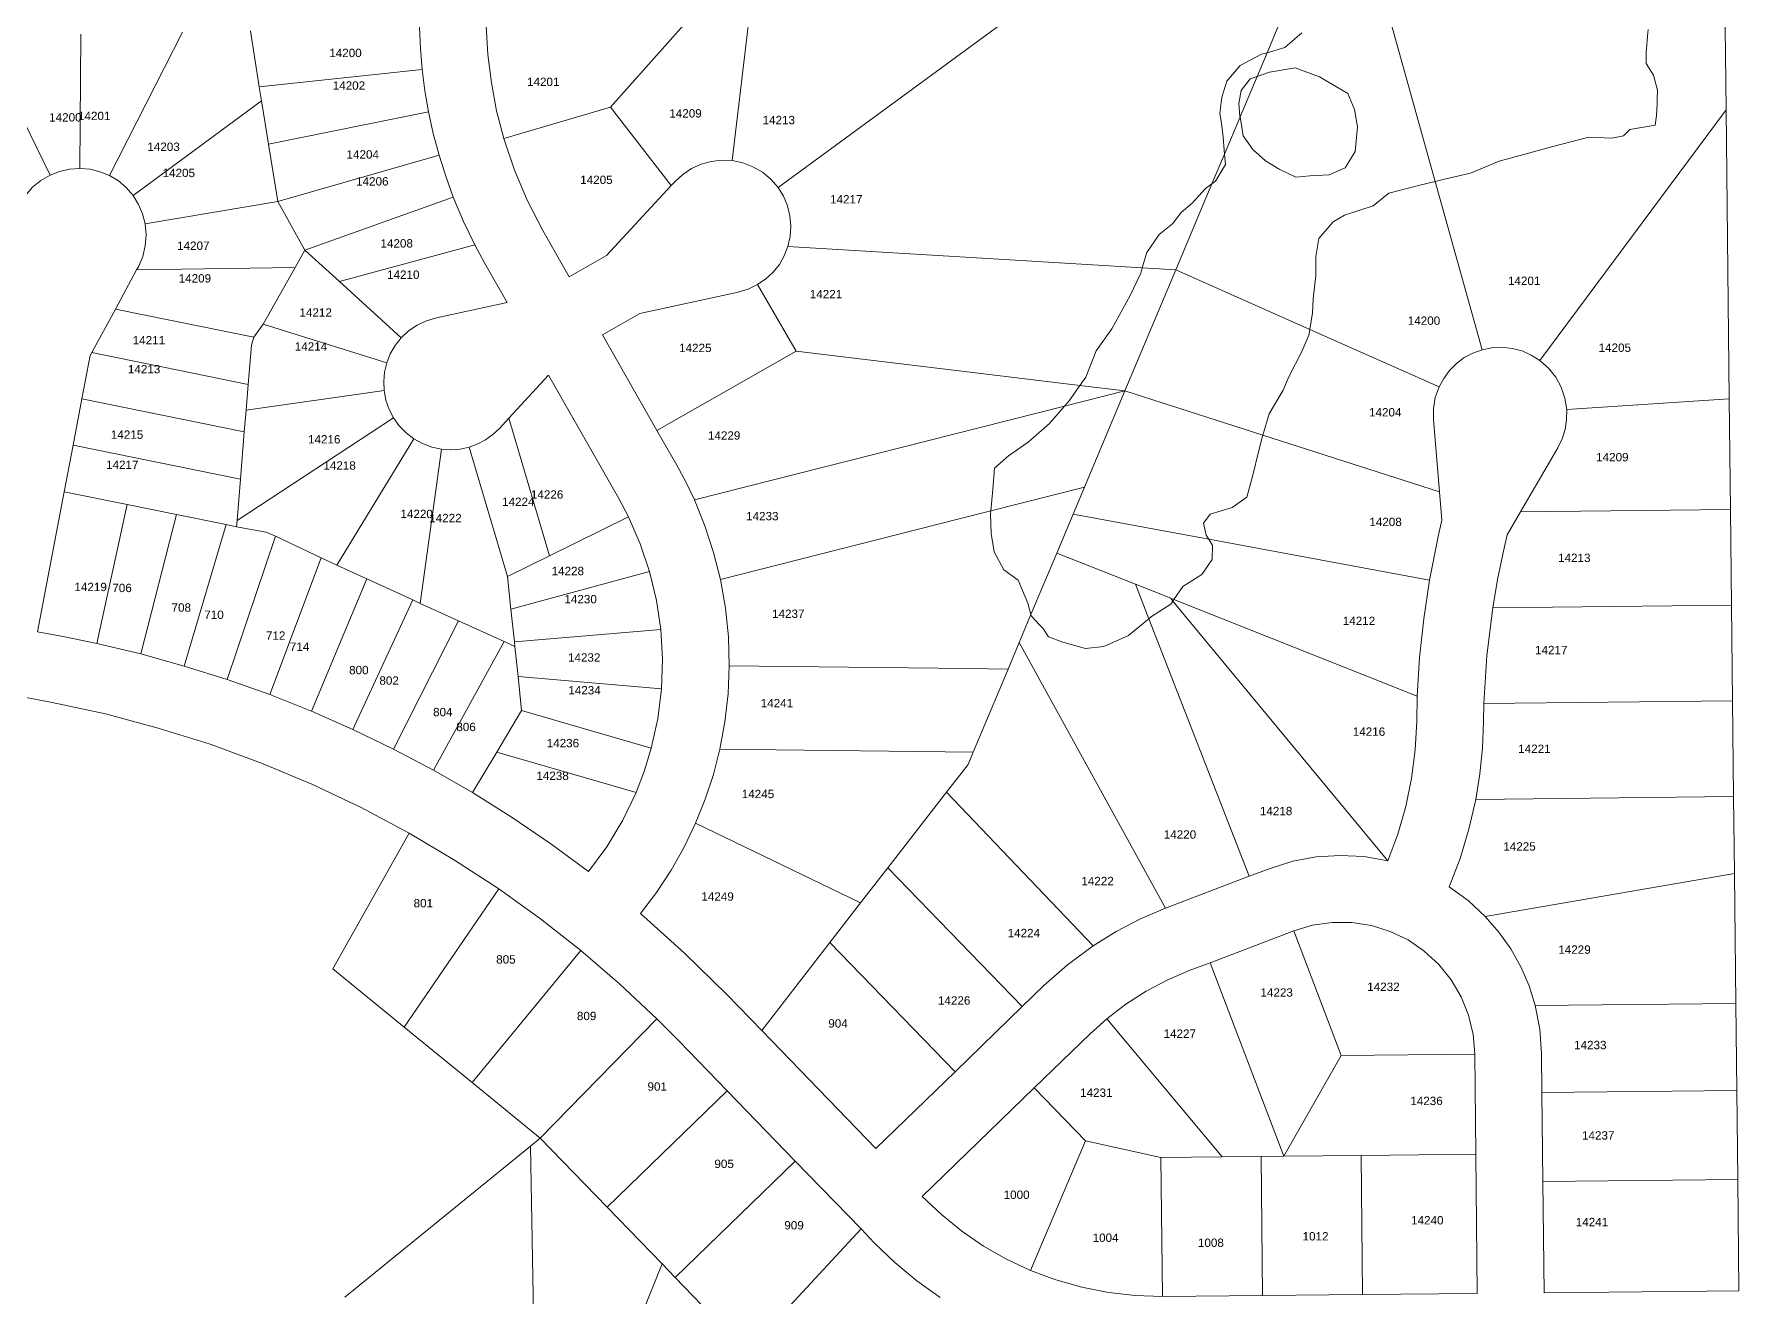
# Model space of a CAD drawing. Header units: feet. Extents: x 865220 to 2822444, y -2240498 to 975731.
# Drawn here: x 2815803 to 2817334, y 964468 to 965603 of the extents above; entities that cross this region are included whole.
import ezdxf
from ezdxf.enums import TextEntityAlignment as Align

# ---------------------------------------------------------------- set-up
doc = ezdxf.new("R2010")
doc.units = ezdxf.units.FT
doc.header["$LTSCALE"] = 0.015
doc.header["$MEASUREMENT"] = 0
doc.layers.add('Dakota County Addresses', color=7, linetype='Continuous')
doc.layers.add('Dakota County Parcels', color=7, linetype='Continuous')
doc.styles.add('Dimensions 100', font='arial.ttf')

# ---------------------------------------------------------------- blocks, each defined once
blk = doc.blocks.new('ACMAP_ANN_TEMPLATE_Dakota County Addresses')
at = {"layer": 'Dakota County Addresses', "style": 'Dimensions 100'}
blk.add_attdef('DakotaCountyAddress', text='', height=50, dxfattribs=at).set_placement((0, 0), align=Align.CENTER)

msp = doc.modelspace()

# ---------------------------------------------------------------- linework, layer by layer
at = {"layer": 'Dakota County Parcels', "lineweight": 5}
for p, q in [((2817323, 965534.7), (2817321.9, 965633.2)), ((2816430.1, 965489.2), (2816445.3, 965615.1)), ((2816471.4, 965465.1), (2816683.1, 965620)), ((2815756.6, 965600.9), (2815817.5, 965476.1)), ((2815844.3, 965482.2), (2815845.2, 965602.7)), ((2815871, 965475.7), (2815936.4, 965604.6)), ((2815997.5, 965605.8), (2816005.5, 965555.6)), ((2816321, 965537.2), (2816389.2, 965613.9)), ((2816926.5, 965590.8), (2816942, 965603.9)), ((2817252.5, 965601.1), (2817251.5, 965589.6)), ((2817253, 965607), (2817252.5, 965601.1)), ((2816886.6, 965574.6), (2816905.8, 965584.7)), ((2817251.3, 965586), (2817251.2, 965576.4)), ((2817251.5, 965589.6), (2817251.3, 965586)), ((2816005.5, 965555.6), (2816151.8, 965570.9)), ((2816874.5, 965560.6), (2816886.6, 965574.6)), ((2816912.8, 965568.5), (2816936, 965572.5)), ((2816936, 965572.5), (2816957.9, 965564.4)), ((2817251.2, 965576.4), (2817257.8, 965566)), ((2816005.5, 965555.6), (2816007.6, 965542.9)), ((2816869.9, 965546.1), (2816874.5, 965560.6)), ((2816887.3, 965552.2), (2816895.6, 965562.8)), ((2816957.9, 965564.4), (2816983.2, 965549.5)), ((2817257.8, 965566), (2817261.5, 965552.4)), ((2815892.1, 965457.8), (2816007.6, 965542.9)), ((2816007.6, 965542.9), (2816013.8, 965503.9)), ((2816868.1, 965531.8), (2816869.9, 965546.1)), ((2816885.4, 965540.4), (2816887.3, 965552.2)), ((2816886.3, 965528.9), (2816885.4, 965540.4)), ((2816983.2, 965549.5), (2816989.3, 965535.2)), ((2817261.1, 965539.9), (2817260.4, 965529.8)), ((2817261.2, 965543.8), (2817261.1, 965539.9)), ((2817261.5, 965552.4), (2817261.2, 965543.8)), ((2816013.8, 965503.9), (2816157.5, 965533.1)), ((2816225, 965509), (2816321, 965537.2)), ((2816321, 965537.2), (2816375.5, 965466.8)), ((2816869.6, 965522.4), (2816868.1, 965531.8)), ((2816989.3, 965535.2), (2816991.9, 965519.4)), ((2817155.7, 965309.7), (2817323, 965534.7)), ((2817260.4, 965529.8), (2817259.2, 965521)), ((2817325.8, 965275.3), (2817323, 965534.7)), ((2816871.2, 965510.4), (2816869.6, 965522.4)), ((2816897.8, 965499.3), (2816889.2, 965511.5)), ((2816991.9, 965519.4), (2816989.7, 965497.5)), ((2817199.7, 965510.2), (2817167.3, 965502)), ((2817220.2, 965509.4), (2817199.7, 965510.2)), ((2817230.8, 965511.5), (2817220.2, 965509.4)), ((2817236.6, 965517), (2817230.8, 965511.5)), ((2817236.6, 965517), (2817259.2, 965521)), ((2816013.8, 965503.9), (2816022.1, 965452.6)), ((2816022.1, 965452.6), (2816166.9, 965494.2)), ((2816909.3, 965489), (2816897.8, 965499.3)), ((2816989.7, 965497.5), (2816980.7, 965482.7)), ((2817144.5, 965495.6), (2817119.2, 965488.8)), ((2817167.3, 965502), (2817144.5, 965495.6)), ((2816864.3, 965470.7), (2816873.2, 965485.6)), ((2816921.6, 965481.4), (2816909.3, 965489)), ((2816936.6, 965474.4), (2816921.6, 965481.4)), ((2816980.7, 965482.7), (2816966.5, 965476.5)), ((2817093.4, 965477.9), (2817069.9, 965472.4)), ((2817119.2, 965488.8), (2817093.4, 965477.9)), ((2816317.4, 965404), (2816375.5, 965466.8)), ((2816375.5, 965466.8), (2816377.2, 965468.5)), ((2816377.2, 965468.5), (2816378.9, 965470.4)), ((2816843.4, 965450.9), (2816855.4, 965464)), ((2816949.2, 965475.6), (2816936.6, 965474.4)), ((2816966.5, 965476.5), (2816949.2, 965475.6)), ((2817047.8, 965467.1), (2817019.9, 965460)), ((2815903, 965432.3), (2816022.1, 965452.6)), ((2816022.1, 965452.6), (2816046.5, 965408.8)), ((2816046.5, 965408.8), (2816179.7, 965456.3)), ((2816833.5, 965442.7), (2816843.4, 965450.9)), ((2817005.9, 965448.5), (2816980.3, 965440.3)), ((2817019.9, 965460), (2817005.9, 965448.5)), ((2816813.6, 965422.9), (2816825.8, 965432.5)), ((2816825.8, 965432.5), (2816833.5, 965442.7)), ((2816970.1, 965434.1), (2816957.3, 965419.3)), ((2816980.3, 965440.3), (2816970.1, 965434.1)), ((2816260.2, 965426.4), (2816283.9, 965384.9)), ((2816802.7, 965406.7), (2816813.6, 965422.9)), ((2816957.3, 965419.3), (2816954.4, 965403)), ((2816037.7, 965393.2), (2816046.5, 965408.8)), ((2816046.5, 965408.8), (2816077.5, 965380.5)), ((2816077.5, 965380.5), (2816199, 965413.4)), ((2816199, 965413.4), (2816208.1, 965396.7)), ((2816283.9, 965384.9), (2816317.4, 965404)), ((2816954.4, 965403), (2816954.5, 965386)), ((2815876.2, 965355.8), (2815895.2, 965391.1)), ((2815895.2, 965391.1), (2815897, 965393.9)), ((2815895.2, 965391.1), (2816037.7, 965393.2)), ((2816009, 965342.2), (2816037.7, 965393.2)), ((2816208.1, 965396.7), (2816228, 965361.8)), ((2816783, 965282.3), (2816828.7, 965391.1)), ((2816787.6, 965368.1), (2816797.3, 965388.2)), ((2816954.5, 965386), (2816952.2, 965364.9)), ((2816077.5, 965380.5), (2816132.9, 965329.9)), ((2816347.2, 965351.9), (2816435.6, 965371)), ((2816487.7, 965318.1), (2816453.1, 965377.8)), ((2815855.1, 965316.8), (2815876.2, 965355.8)), ((2815876.2, 965355.8), (2816000.6, 965330.5)), ((2816164.5, 965348.1), (2816228, 965361.8)), ((2816771.2, 965338.2), (2816787.6, 965368.1)), ((2816952.2, 965364.9), (2816951.5, 965352.4)), ((2816000.6, 965330.5), (2816009, 965342.2)), ((2816009, 965342.2), (2816119.9, 965307.4)), ((2816313.6, 965332.8), (2816347.2, 965351.9)), ((2815998.4, 965323.4), (2816000.6, 965330.5)), ((2816313.6, 965332.8), (2816362.7, 965246.8)), ((2816757.1, 965318.3), (2816771.2, 965338.2)), ((2816948.3, 965332.3), (2816942, 965317.6)), ((2815846.2, 965275.2), (2815853.7, 965314.1)), ((2815853.7, 965314.1), (2815855.1, 965316.8)), ((2815855.1, 965316.8), (2815995.5, 965288.2)), ((2815995.5, 965288.2), (2815998.4, 965323.4)), ((2816362.7, 965246.8), (2816487.7, 965318.1)), ((2816747.8, 965294.7), (2816757.1, 965318.3)), ((2816942, 965317.6), (2816930.2, 965294.9)), ((2816229.7, 965257.9), (2816265.3, 965296.4)), ((2816265.3, 965296.4), (2816328.4, 965185.8)), ((2816930.2, 965294.9), (2816925, 965283.1)), ((2815993.6, 965264.9), (2815995.5, 965288.2)), ((2815993.6, 965264.9), (2816117.6, 965282.6)), ((2816746.7, 965195.8), (2816783, 965282.3)), ((2816925, 965283.1), (2816912.5, 965261.6)), ((2815838.3, 965233.5), (2815846.2, 965275.2)), ((2815846.2, 965275.2), (2815992, 965245.5)), ((2815992, 965245.5), (2815993.6, 965264.9)), ((2817179.8, 965265.5), (2817325.8, 965275.3)), ((2817326.9, 965175.9), (2817325.8, 965275.3)), ((2815985.5, 965165.8), (2816126.1, 965258)), ((2816221.2, 965248.7), (2816229.7, 965257.9)), ((2816229.7, 965257.9), (2816233, 965246.8)), ((2816696.1, 965236.3), (2816715.1, 965253)), ((2817060.1, 965256.5), (2817065.6, 965191.7)), ((2815830.3, 965191.7), (2815838.3, 965233.5)), ((2815838.3, 965233.5), (2815988.5, 965202.9)), ((2815988.5, 965202.9), (2815992, 965245.5)), ((2816075, 965125.9), (2816144.3, 965239.3)), ((2816233, 965246.8), (2816266.2, 965134.2)), ((2816362.7, 965246.8), (2816380.5, 965215.5)), ((2816678.3, 965224.1), (2816696.1, 965236.3)), ((2816906.6, 965241.8), (2816903.1, 965227.5)), ((2816150.1, 965091.5), (2816169.1, 965230)), ((2816194.1, 965231.9), (2816228.4, 965115.7)), ((2816665.9, 965212.9), (2816678.3, 965224.1)), ((2816903.1, 965227.5), (2816897.8, 965206.6)), ((2817138.3, 965173.8), (2817171.8, 965231.3)), ((2815985.5, 965165.8), (2815988.5, 965202.9)), ((2816664.3, 965193.9), (2816665.9, 965212.9)), ((2816897.8, 965206.6), (2816892.4, 965187)), ((2815806.2, 965066), (2815830.3, 965191.7)), ((2815830.3, 965191.7), (2815886.9, 965180.2)), ((2816736.6, 965171.7), (2816746.7, 965195.8)), ((2816892.4, 965187), (2816879.4, 965177.7)), ((2817065.6, 965191.7), (2817067.7, 965166.3)), ((2815859.6, 965055.4), (2815886.9, 965180.2)), ((2815886.9, 965180.2), (2815931.2, 965171.2)), ((2815899, 965046), (2815931.2, 965171.2)), ((2815931.2, 965171.2), (2815975.6, 965162.2)), ((2816337.1, 965169.3), (2816328.4, 965185.8)), ((2816662.9, 965154.3), (2816662.3, 965171.6)), ((2816721.9, 965136.7), (2816736.6, 965171.7)), ((2816859.7, 965171.5), (2816853.5, 965163.5)), ((2816879.4, 965177.7), (2816859.7, 965171.5)), ((2817126.2, 965153.1), (2817138.3, 965173.8)), ((2817138.3, 965173.8), (2817326.9, 965175.9)), ((2817327.8, 965089.9), (2817326.9, 965175.9)), ((2815938.1, 965035.2), (2815975.6, 965162.2)), ((2815975.6, 965162.2), (2815985, 965160.2)), ((2815985, 965160.2), (2815985.5, 965165.8)), ((2815985, 965160.2), (2816011.7, 965155.5)), ((2816266.2, 965134.2), (2816337.1, 965169.3)), ((2816853.5, 965163.5), (2816855.9, 965152.8)), ((2817064.4, 965151.5), (2817067.7, 965166.3)), ((2815976.7, 965023.1), (2816019.9, 965151.7)), ((2816011.7, 965155.5), (2816019.9, 965151.7)), ((2816019.9, 965151.7), (2816061.1, 965132.4)), ((2816665.4, 965137.9), (2816662.9, 965154.3)), ((2816861.8, 965143.5), (2816861.5, 965130.8)), ((2817064.4, 965151.5), (2817056.6, 965112.3)), ((2817122.9, 965138.3), (2817126.2, 965153.1)), ((2816014.8, 965009.5), (2816061.1, 965132.4)), ((2816061.1, 965132.4), (2816075, 965125.9)), ((2816075, 965125.9), (2816102.2, 965113.4)), ((2816228.4, 965115.7), (2816266.2, 965134.2)), ((2816674.3, 965121.6), (2816665.4, 965137.9)), ((2816721.9, 965136.7), (2816792.5, 965108.6)), ((2816861.5, 965130.8), (2816852, 965117.3)), ((2816052.5, 964994.5), (2816102.2, 965113.4)), ((2816102.2, 965113.4), (2816143.3, 965094.7)), ((2816228.4, 965115.7), (2816231.5, 965086.2)), ((2816231.5, 965086.2), (2816356.1, 965120)), ((2816687.2, 965112.3), (2816674.3, 965121.6)), ((2816695.9, 965091.8), (2816687.2, 965112.3)), ((2816852, 965117.3), (2816835.1, 965106.5)), ((2816089.6, 964978.2), (2816143.3, 965094.7)), ((2816143.3, 965094.7), (2816150.1, 965091.5)), ((2816792.5, 965108.6), (2816824.1, 965096)), ((2816150.1, 965091.5), (2816184.3, 965075.9)), ((2816231.5, 965086.2), (2816234.6, 965056.8)), ((2816706.4, 965072.1), (2816699, 965079.9)), ((2816824.1, 965090.9), (2816806.9, 965079.6)), ((2817113.3, 965087.6), (2817327.8, 965089.9)), ((2817328.7, 965003.9), (2817327.8, 965089.9)), ((2815806.2, 965066), (2815830.7, 965061.3)), ((2816126, 964960.6), (2816184.3, 965075.9)), ((2816184.3, 965075.9), (2816225.5, 965057.1)), ((2816234.6, 965056.8), (2816366.1, 965068)), ((2816709.4, 965069.3), (2816706.4, 965072.1)), ((2816714.2, 965061.5), (2816709.4, 965069.3)), ((2815859.6, 965055.4), (2815830.7, 965061.3)), ((2815899, 965046), (2815859.6, 965055.4)), ((2816161.9, 964941.7), (2816225.5, 965057.1)), ((2816225.5, 965057.1), (2816235.1, 965052.7)), ((2816234.6, 965056.8), (2816235.1, 965052.7)), ((2816235.1, 965052.7), (2816237.9, 965025.9)), ((2816678.1, 965032.5), (2816688.1, 965056.2)), ((2816688.1, 965056.2), (2816819.5, 964817.6)), ((2816727.3, 965056.6), (2816714.2, 965061.5)), ((2816747.5, 965050.9), (2816727.3, 965056.6)), ((2816764, 965052.8), (2816747.5, 965050.9)), ((2816786.1, 965062.7), (2816764, 965052.8)), ((2815624.3, 965039.7), (2815819.5, 965002.4)), ((2815938.1, 965035.2), (2815899, 965046)), ((2815976.7, 965023.1), (2815938.1, 965035.2)), ((2816014.8, 965009.5), (2815976.7, 965023.1)), ((2816237.9, 965025.9), (2816366.7, 965014.6)), ((2816237.9, 965025.9), (2816241.1, 964995.1)), ((2816646.7, 964957.9), (2816678.1, 965032.5)), ((2816052.5, 964994.5), (2816014.8, 965009.5)), ((2817045.6, 965008), (2817045.1, 964985.5)), ((2817105.4, 965001.5), (2817328.7, 965003.9)), ((2817329.7, 964917.9), (2817328.7, 965003.9)), ((2816089.6, 964978.2), (2816052.5, 964994.5)), ((2816218.8, 964957.9), (2816241.1, 964995.1)), ((2816241.1, 964995.1), (2816357.6, 964961.4)), ((2817105.4, 965001.5), (2817105.1, 964985)), ((2816126, 964960.6), (2816089.6, 964978.2)), ((2816161.9, 964941.7), (2816126, 964960.6)), ((2816197, 964921.5), (2816218.8, 964957.9)), ((2816218.8, 964957.9), (2816343.9, 964921.6)), ((2816419.1, 964960.5), (2816646.7, 964957.9)), ((2816644.2, 964951.9), (2816646.7, 964957.9)), ((2816197, 964921.5), (2816161.9, 964941.7)), ((2816622.8, 964922), (2816642.1, 964946.8)), ((2816642.1, 964946.8), (2816644.2, 964951.9)), ((2816570, 964853.9), (2816622.8, 964922)), ((2816622.8, 964922), (2816754.4, 964783.9)), ((2817098.1, 964915.4), (2817329.7, 964917.9)), ((2817330.4, 964848.9), (2817329.7, 964917.9)), ((2816071.5, 964763.1), (2816140.1, 964885.1)), ((2816397.3, 964894), (2816545.6, 964822.4)), ((2816545.6, 964822.4), (2816570, 964853.9)), ((2816570, 964853.9), (2816690.7, 964729.3)), ((2816894.6, 964846.3), (2816913.3, 964853.4)), ((2816135.5, 964710.9), (2816220.7, 964835)), ((2816819.5, 964817.6), (2816894.6, 964846.3)), ((2817106.7, 964810.2), (2817330.4, 964848.9)), ((2817331.7, 964731.9), (2817330.4, 964848.9)), ((2816518, 964786.8), (2816545.6, 964822.4)), ((2816859.5, 964768.7), (2816934.7, 964797.3)), ((2816934.7, 964797.3), (2816977.3, 964685.3)), ((2816196.6, 964661), (2816294.2, 964779.7)), ((2816456.8, 964707.8), (2816518, 964786.8)), ((2816518, 964786.8), (2816630.4, 964670.8)), ((2816071.5, 964763.1), (2816135.5, 964710.9)), ((2816840.8, 964761.6), (2816859.5, 964768.7)), ((2816859.5, 964768.7), (2816925.7, 964594.9)), ((2816690.7, 964729.3), (2816710.1, 964748.1)), ((2816425.5, 964740.1), (2816456.8, 964707.8)), ((2816630.4, 964670.8), (2816690.7, 964729.3)), ((2817151.5, 964730.1), (2817331.7, 964731.9)), ((2817332.5, 964653.9), (2817331.7, 964731.9)), ((2816257.9, 964611), (2816362.6, 964718.2)), ((2816382.4, 964698.4), (2816362.6, 964718.2)), ((2816766.7, 964718.3), (2816751.9, 964704.9)), ((2816766.7, 964718.3), (2816870.3, 964594.3)), ((2816135.5, 964710.9), (2816196.6, 964661)), ((2816382.4, 964698.4), (2816425.6, 964653.7)), ((2816456.8, 964707.8), (2816559.3, 964601.9)), ((2816701.6, 964656.2), (2816751.9, 964704.9)), ((2816925.7, 964594.9), (2816977.3, 964685.3)), ((2816977.3, 964685.3), (2817097.2, 964686.6)), ((2817098.1, 964596.6), (2817097.2, 964686.6)), ((2817157.6, 964652.2), (2817157.2, 964687.2)), ((2816559.3, 964601.9), (2816630.4, 964670.8)), ((2816196.6, 964661), (2816257.9, 964611)), ((2816317.8, 964549.2), (2816425.6, 964653.7)), ((2816425.6, 964653.7), (2816486.9, 964590.5)), ((2816601, 964558.8), (2816701.6, 964656.2)), ((2816701.6, 964656.2), (2816747.5, 964608.8)), ((2817157.6, 964652.2), (2817332.5, 964653.9)), ((2817158.4, 964572.2), (2817157.6, 964652.2)), ((2817333.4, 964574), (2817332.5, 964653.9)), ((2816249, 964603.8), (2816257.9, 964611)), ((2816257.9, 964611), (2816317.8, 964549.2)), ((2816698.1, 964492.3), (2816747.5, 964608.8)), ((2816747.5, 964608.8), (2816815.3, 964593.8)), ((2816082.2, 964468.2), (2816249, 964603.8)), ((2816253, 964391), (2816249, 964603.8)), ((2816379, 964486), (2816486.9, 964590.5)), ((2816486.9, 964590.5), (2816546, 964529.5)), ((2816815.3, 964593.8), (2816870.3, 964594.3)), ((2816816.6, 964468.8), (2816815.3, 964593.8)), ((2816870.3, 964594.3), (2816905.3, 964594.7)), ((2816905.3, 964594.7), (2816925.7, 964594.9)), ((2816906.6, 964469.7), (2816905.3, 964594.7)), ((2816925.7, 964594.9), (2816995.3, 964595.6)), ((2816995.3, 964595.6), (2817098.1, 964596.6)), ((2816996.5, 964470.6), (2816995.3, 964595.6)), ((2817099.5, 964471.6), (2817098.1, 964596.6)), ((2817158.4, 964572.2), (2817333.4, 964574)), ((2817334.5, 964474), (2817333.4, 964574)), ((2817159.5, 964472.2), (2817158.4, 964572.2)), ((2816317.8, 964549.2), (2816367.2, 964498.2)), ((2816443.7, 964419.2), (2816546, 964529.5)), ((2816546, 964529.5), (2816557.9, 964517.1)), ((2816309.7, 964355.1), (2816367.2, 964498.2)), ((2816367.2, 964498.2), (2816379, 964486)), ((2816379, 964486), (2816443.7, 964419.2)), ((2816816.6, 964468.8), (2816906.6, 964469.7)), ((2816906.6, 964469.7), (2816996.5, 964470.6)), ((2816996.5, 964470.6), (2817099.5, 964471.6)), ((2817159.5, 964472.2), (2817334.5, 964474))]:
    msp.add_line(p, q, dxfattribs=at)
for points in [[(2816828.7, 965391.1), (2816861.2, 965468.3), (2816872.4, 965495.1), (2816886.4, 965528.4), (2816901.7, 965564.8), (2816910.7, 965586.1), (2816927, 965625)], [(2817018, 965626.9), (2817018.9, 965624), (2817061.7, 965470.4), (2817103.8, 965319.3)], [(2816149.4, 965609), (2816150.2, 965589.9), (2816151.8, 965570.9)], [(2816209.4, 965610.2), (2816210.8, 965584.6), (2816213.9, 965559.1), (2816218.6, 965533.9), (2816225, 965509)], [(2816905.8, 965584.7), (2816910.7, 965586.1), (2816926.5, 965590.8)], [(2816151.8, 965570.9), (2816154.3, 965552), (2816157.5, 965533.1)], [(2816895.6, 965562.8), (2816901.7, 965564.8), (2816912.8, 965568.5)], [(2816157.5, 965533.1), (2816161.8, 965513.5), (2816166.9, 965494.2)], [(2816889.2, 965511.5), (2816886.4, 965528.4), (2816886.3, 965528.9)], [(2816225, 965509), (2816234.6, 965480.6), (2816246.4, 965453), (2816260.2, 965426.4)], [(2816873.2, 965485.6), (2816872.4, 965495.1), (2816871.2, 965510.4)], [(2816166.9, 965494.2), (2816172.9, 965475.1), (2816179.7, 965456.3)], [(2815844.3, 965482.2), (2815835.1, 965481.6), (2815826.1, 965479.5), (2815817.5, 965476.1)], [(2815871, 965475.7), (2815862.4, 965479.2), (2815853.5, 965481.4), (2815844.3, 965482.2)], [(2816430.1, 965489.2), (2816420.7, 965489.6), (2816411.3, 965488.5), (2816402.3, 965486), (2816393.7, 965482), (2816385.9, 965476.8), (2816378.9, 965470.4)], [(2816471.4, 965465.1), (2816464.9, 965472.5), (2816457.4, 965478.8), (2816448.9, 965483.7), (2816439.7, 965487.3), (2816430.1, 965489.2)], [(2815817.5, 965476.1), (2815809.3, 965471.3), (2815801.9, 965465.2), (2815795.6, 965458)], [(2815892.1, 965457.8), (2815886, 965464.9), (2815878.9, 965470.9), (2815871, 965475.7)], [(2816480.3, 965412.1), (2816482.3, 965421.1), (2816482.9, 965430.4), (2816482.1, 965439.6), (2816479.9, 965448.7), (2816476.2, 965457.2), (2816471.4, 965465.1)], [(2816855.4, 965464), (2816861.2, 965468.3), (2816864.3, 965470.7)], [(2817069.9, 965472.4), (2817061.7, 965470.4), (2817047.8, 965467.1)], [(2815903, 965432.3), (2815900.7, 965441.3), (2815897.1, 965449.9), (2815892.1, 965457.8)], [(2816179.7, 965456.3), (2816188.8, 965434.6), (2816199, 965413.4)], [(2815897, 965393.9), (2815900.8, 965403), (2815903, 965412.6), (2815903.8, 965422.5), (2815903, 965432.3)], [(2816453.1, 965377.8), (2816460.5, 965382.9), (2816467, 965389), (2816472.6, 965396), (2816477, 965403.7), (2816480.3, 965412.1)], [(2816480.3, 965412.1), (2816679.5, 965400.1), (2816798.6, 965392.9), (2816828.7, 965391.1)], [(2816797.3, 965388.2), (2816798.6, 965392.9), (2816802.7, 965406.7)], [(2816828.7, 965391.1), (2816949.1, 965337.5), (2817065.1, 965285.9)], [(2816435.6, 965371), (2816444.6, 965373.7), (2816453.1, 965377.8)], [(2816164.5, 965348.1), (2816155.6, 965345.4), (2816147.3, 965341.5), (2816139.6, 965336.3), (2816132.9, 965329.9)], [(2816951.5, 965352.4), (2816949.1, 965337.5), (2816948.3, 965332.3)], [(2816132.9, 965329.9), (2816127.5, 965323.1), (2816123.1, 965315.5), (2816119.9, 965307.4)], [(2816487.7, 965318.1), (2816646.3, 965298.9), (2816742.5, 965287.2), (2816783, 965282.3)], [(2817103.8, 965319.3), (2817095.5, 965316.3), (2817087.8, 965312.2), (2817080.7, 965306.9), (2817074.5, 965300.7), (2817069.3, 965293.6), (2817065.1, 965285.9)], [(2817155.7, 965309.7), (2817148, 965314.5), (2817139.7, 965318.2), (2817130.9, 965320.5), (2817121.8, 965321.5), (2817112.7, 965321.1), (2817103.8, 965319.3)], [(2817179.8, 965265.5), (2817178.2, 965275.7), (2817174.9, 965285.6), (2817169.9, 965294.7), (2817163.5, 965302.8), (2817155.7, 965309.7)], [(2816119.9, 965307.4), (2816118, 965299.3), (2816117.2, 965290.9), (2816117.6, 965282.6)], [(2816732.8, 965273.3), (2816742.5, 965287.2), (2816747.8, 965294.7)], [(2816117.6, 965282.6), (2816119.2, 965274), (2816122.1, 965265.7), (2816126.1, 965258)], [(2816396.3, 965184.4), (2816628, 965243.1), (2816728.6, 965268.5), (2816783, 965282.3)], [(2816783, 965282.3), (2816906.9, 965242.6), (2817065.6, 965191.7)], [(2817065.1, 965285.9), (2817061.8, 965276.4), (2817060.1, 965266.5), (2817060.1, 965256.5)], [(2816715.1, 965253), (2816728.6, 965268.5), (2816732.8, 965273.3)], [(2817171.8, 965231.3), (2817175.7, 965239.3), (2817178.3, 965247.8), (2817179.7, 965256.6), (2817179.8, 965265.5)], [(2816126.1, 965258), (2816131.2, 965250.9), (2816137.4, 965244.6), (2816144.3, 965239.3)], [(2816194.1, 965231.9), (2816201.7, 965234.7), (2816208.8, 965238.5), (2816215.3, 965243.2), (2816221.2, 965248.7)], [(2816912.5, 965261.6), (2816906.9, 965242.6), (2816906.6, 965241.8)], [(2816144.3, 965239.3), (2816152.1, 965235), (2816160.4, 965231.9), (2816169.1, 965230)], [(2816169.1, 965230), (2816177.5, 965229.5), (2816185.9, 965230.1), (2816194.1, 965231.9)], [(2816396.3, 965184.4), (2816388.8, 965200.2), (2816380.5, 965215.5)], [(2816419.6, 965113), (2816633, 965167), (2816662.5, 965174.5), (2816746.7, 965195.8)], [(2816662.3, 965171.6), (2816662.5, 965174.5), (2816664.3, 965193.9)], [(2816419.6, 965113), (2816413.5, 965137.3), (2816405.7, 965161.2), (2816396.3, 965184.4)], [(2816736.6, 965171.7), (2816858.3, 965149.1), (2817056.6, 965112.3)], [(2816356.1, 965120), (2816347.7, 965145.1), (2816337.1, 965169.3)], [(2816855.9, 965152.8), (2816858.3, 965149.1), (2816861.8, 965143.5)], [(2816688.1, 965056.2), (2816698.6, 965081.4), (2816721.9, 965136.7)], [(2817122.9, 965138.3), (2817117.7, 965113), (2817113.3, 965087.6)], [(2816366.1, 965068), (2816362.2, 965094.2), (2816356.1, 965120)], [(2816427.6, 965035.4), (2816426.8, 965061.4), (2816424.2, 965087.3), (2816419.6, 965113)], [(2817056.6, 965112.3), (2817051.4, 965077.7), (2817047.7, 965042.9), (2817045.6, 965008)], [(2816792.5, 965108.6), (2816804.5, 965077.6), (2816894.6, 964846.3)], [(2816835.1, 965106.5), (2816826.9, 965094.9), (2816826, 965093.6), (2816824.1, 965090.9)], [(2816824.1, 965096), (2816826.9, 965094.9), (2817045.6, 965008)], [(2816824.1, 965096), (2816826, 965093.6), (2817019, 964860.3)], [(2816699, 965079.9), (2816698.6, 965081.4), (2816695.9, 965091.8)], [(2816806.9, 965079.6), (2816804.5, 965077.6), (2816786.1, 965062.7)], [(2817113.3, 965087.6), (2817108.1, 965044.6), (2817105.4, 965001.5)], [(2816366.7, 965014.6), (2816367.6, 965041.3), (2816366.1, 965068)], [(2816419.1, 964960.5), (2816423.7, 964985.2), (2816426.5, 965010.2), (2816427.6, 965035.4)], [(2816427.6, 965035.4), (2816641.8, 965032.9), (2816678.1, 965032.5)], [(2816357.6, 964961.4), (2816363.3, 964987.8), (2816366.7, 965014.6)], [(2816140.1, 964885.1), (2816096.9, 964908.1), (2816052.6, 964929.1), (2816007.4, 964948), (2815961.4, 964964.9), (2815914.7, 964979.5), (2815867.3, 964992.1), (2815819.5, 965002.4)], [(2817019, 964860.3), (2817028.1, 964884.3), (2817035.3, 964909.1), (2817040.5, 964934.3), (2817043.8, 964959.8), (2817045.1, 964985.5)], [(2817098.1, 964915.4), (2817101.8, 964938.4), (2817104.1, 964961.7), (2817105.1, 964985)], [(2816343.9, 964921.6), (2816351.4, 964941.3), (2816357.6, 964961.4)], [(2816397.3, 964894), (2816406, 964915.6), (2816413.3, 964937.9), (2816419.1, 964960.5)], [(2816301.3, 964850.6), (2816267.4, 964875.5), (2816232.6, 964899.1), (2816197, 964921.5)], [(2816301.3, 964850.6), (2816317.7, 964872.9), (2816331.9, 964896.7), (2816343.9, 964921.6)], [(2817074.2, 964836.8), (2817084, 964862.4), (2817092, 964888.7), (2817098.1, 964915.4)], [(2816220.7, 964835), (2816180.9, 964860.9), (2816140.1, 964885.1)], [(2816348, 964812.9), (2816362.3, 964831.9), (2816375.3, 964851.8), (2816387, 964872.5), (2816397.3, 964894)], [(2817019, 964860.3), (2816997.8, 964864), (2816976.3, 964865.1), (2816954.9, 964863.7), (2816933.8, 964859.8), (2816913.3, 964853.4)], [(2816294.2, 964779.7), (2816258, 964808.1), (2816220.7, 964835)], [(2817106.7, 964810.2), (2817091.2, 964824.5), (2817074.2, 964836.8)], [(2816425.5, 964740.1), (2816387.5, 964777.4), (2816348, 964812.9)], [(2816819.5, 964817.6), (2816796.9, 964808), (2816775.2, 964796.8), (2816754.4, 964783.9)], [(2817097.2, 964686.6), (2817095.7, 964704.2), (2817091.6, 964721.5), (2817085, 964737.9), (2817076.1, 964753.2), (2817065, 964767), (2817051.9, 964779.1), (2817037.3, 964789.1), (2817021.3, 964796.8), (2817004.4, 964802), (2816986.9, 964804.8), (2816969.2, 964804.9), (2816951.6, 964802.4), (2816934.7, 964797.3)], [(2817151.5, 964730.1), (2817146, 964747.8), (2817138.6, 964764.9), (2817129.6, 964781.1), (2817118.9, 964796.2), (2817106.7, 964810.2)], [(2816362.6, 964718.2), (2816329, 964749.7), (2816294.2, 964779.7)], [(2816754.4, 964783.9), (2816731.4, 964766.9), (2816710.1, 964748.1)], [(2816840.8, 964761.6), (2816821, 964753.1), (2816802, 964743), (2816783.9, 964731.4), (2816766.7, 964718.3)], [(2817157.2, 964687.2), (2817155.6, 964708.9), (2817151.5, 964730.1)], [(2816601, 964558.8), (2816618.2, 964542.5), (2816636.6, 964527.6), (2816656.1, 964514.2), (2816676.7, 964502.4), (2816698.1, 964492.3)], [(2816557.9, 964517.1), (2816576.4, 964499.4), (2816596.1, 964483), (2816616.9, 964468.1)], [(2816698.1, 964492.3), (2816720.8, 964483.7), (2816744.2, 964477.1), (2816768.1, 964472.3), (2816792.3, 964469.6), (2816816.6, 964468.8)]]:
    msp.add_lwpolyline(points, dxfattribs=at)

# ---------------------------------------------------------------- block references
at = {"layer": 'Dakota County Addresses', "lineweight": 5, "xscale": 0.15, "yscale": 0.15, "zscale": 0.15}
for p, values in [((2816082.9, 965582.2), {'DakotaCountyAddress': '14200'}), ((2816086, 965552.9), {'DakotaCountyAddress': '14202'}), ((2816260.5, 965556.2), {'DakotaCountyAddress': '14201'}), ((2815831.3, 965524.3), {'DakotaCountyAddress': '14200'}), ((2815857.2, 965525.6), {'DakotaCountyAddress': '14201'}), ((2816388.3, 965527.9), {'DakotaCountyAddress': '14209'}), ((2816472.1, 965521.9), {'DakotaCountyAddress': '14213'}), ((2815919.5, 965497.9), {'DakotaCountyAddress': '14203'}), ((2816098.4, 965491), {'DakotaCountyAddress': '14204'}), ((2815933.2, 965474.4), {'DakotaCountyAddress': '14205'}), ((2816107, 965466.8), {'DakotaCountyAddress': '14206'}), ((2816308.3, 965468.2), {'DakotaCountyAddress': '14205'}), ((2816532.7, 965450.7), {'DakotaCountyAddress': '14217'}), ((2815946.2, 965409), {'DakotaCountyAddress': '14207'}), ((2816128.9, 965411.1), {'DakotaCountyAddress': '14208'}), ((2815947.6, 965379.7), {'DakotaCountyAddress': '14209'}), ((2816134.8, 965383), {'DakotaCountyAddress': '14210'}), ((2816514.5, 965365.5), {'DakotaCountyAddress': '14221'}), ((2817141.6, 965377.5), {'DakotaCountyAddress': '14201'}), ((2816056.1, 965349), {'DakotaCountyAddress': '14212'}), ((2817051.6, 965341.7), {'DakotaCountyAddress': '14200'}), ((2815906.3, 965324.1), {'DakotaCountyAddress': '14211'}), ((2816051.9, 965318.5), {'DakotaCountyAddress': '14214'}), ((2816397.1, 965317.2), {'DakotaCountyAddress': '14225'}), ((2817223, 965317.4), {'DakotaCountyAddress': '14205'}), ((2815902, 965298.1), {'DakotaCountyAddress': '14213'}), ((2817016.8, 965259.4), {'DakotaCountyAddress': '14204'}), ((2815886.7, 965239.3), {'DakotaCountyAddress': '14215'}), ((2816063.8, 965235.1), {'DakotaCountyAddress': '14216'}), ((2816423, 965238.5), {'DakotaCountyAddress': '14229'}), ((2815882.4, 965212.2), {'DakotaCountyAddress': '14217'}), ((2816077.6, 965211.6), {'DakotaCountyAddress': '14218'}), ((2817220.8, 965219.1), {'DakotaCountyAddress': '14209'}), ((2816238.1, 965179), {'DakotaCountyAddress': '14224'}), ((2816264, 965185.5), {'DakotaCountyAddress': '14226'}), ((2816146.8, 965168.1), {'DakotaCountyAddress': '14220'}), ((2816172.7, 965164.4), {'DakotaCountyAddress': '14222'}), ((2816457.3, 965166.1), {'DakotaCountyAddress': '14233'}), ((2817017.1, 965160.9), {'DakotaCountyAddress': '14208'}), ((2817186.6, 965128.6), {'DakotaCountyAddress': '14213'}), ((2815854, 965102.5), {'DakotaCountyAddress': '14219'}), ((2816282.6, 965116.8), {'DakotaCountyAddress': '14228'}), ((2815882.2, 965101.6), {'DakotaCountyAddress': '706'}), ((2816294.1, 965091.5), {'DakotaCountyAddress': '14230'}), ((2815935.4, 965084), {'DakotaCountyAddress': '708'}), ((2815964.8, 965077.5), {'DakotaCountyAddress': '710'}), ((2816480.6, 965078.4), {'DakotaCountyAddress': '14237'}), ((2816993.2, 965072), {'DakotaCountyAddress': '14212'}), ((2816020.2, 965058.8), {'DakotaCountyAddress': '712'}), ((2816041.7, 965048.8), {'DakotaCountyAddress': '714'}), ((2817165.9, 965045.8), {'DakotaCountyAddress': '14217'}), ((2816094.9, 965027.8), {'DakotaCountyAddress': '800'}), ((2816297.3, 965039.1), {'DakotaCountyAddress': '14232'}), ((2816122.1, 965018.4), {'DakotaCountyAddress': '802'}), ((2816297.6, 965009.7), {'DakotaCountyAddress': '14234'}), ((2816470.4, 964998.1), {'DakotaCountyAddress': '14241'}), ((2816170.3, 964990.1), {'DakotaCountyAddress': '804'}), ((2816191.2, 964976.7), {'DakotaCountyAddress': '806'}), ((2817002.2, 964972.5), {'DakotaCountyAddress': '14216'}), ((2816278.2, 964962.2), {'DakotaCountyAddress': '14236'}), ((2817150.8, 964957.1), {'DakotaCountyAddress': '14221'}), ((2816268.9, 964932.8), {'DakotaCountyAddress': '14238'}), ((2816453.4, 964916.5), {'DakotaCountyAddress': '14245'}), ((2816918.8, 964901.2), {'DakotaCountyAddress': '14218'}), ((2816832.4, 964880.1), {'DakotaCountyAddress': '14220'}), ((2817137.4, 964869.4), {'DakotaCountyAddress': '14225'}), ((2816758.4, 964838.3), {'DakotaCountyAddress': '14222'}), ((2816152.8, 964818.4), {'DakotaCountyAddress': '801'}), ((2816417.1, 964824.4), {'DakotaCountyAddress': '14249'}), ((2816692.2, 964791.6), {'DakotaCountyAddress': '14224'}), ((2816227, 964767.9), {'DakotaCountyAddress': '805'}), ((2817186.8, 964776.7), {'DakotaCountyAddress': '14229'}), ((2816919.3, 964738.2), {'DakotaCountyAddress': '14223'}), ((2817015.2, 964743.3), {'DakotaCountyAddress': '14232'}), ((2816629.6, 964731), {'DakotaCountyAddress': '14226'}), ((2816299.5, 964717.1), {'DakotaCountyAddress': '809'}), ((2816525.3, 964710.4), {'DakotaCountyAddress': '904'}), ((2816832.3, 964701.2), {'DakotaCountyAddress': '14227'}), ((2817201, 964691), {'DakotaCountyAddress': '14233'}), ((2816362.9, 964653.7), {'DakotaCountyAddress': '901'}), ((2816757.3, 964648.2), {'DakotaCountyAddress': '14231'}), ((2817053.9, 964640.8), {'DakotaCountyAddress': '14236'}), ((2817208.1, 964609.8), {'DakotaCountyAddress': '14237'}), ((2816423, 964584.3), {'DakotaCountyAddress': '905'}), ((2816685.7, 964556.5), {'DakotaCountyAddress': '1000'}), ((2816485.8, 964529.1), {'DakotaCountyAddress': '909'}), ((2817054.6, 964533.6), {'DakotaCountyAddress': '14240'}), ((2817202.5, 964532), {'DakotaCountyAddress': '14241'}), ((2816765.6, 964517.9), {'DakotaCountyAddress': '1004'}), ((2816860.2, 964513.4), {'DakotaCountyAddress': '1008'}), ((2816954.2, 964519.2), {'DakotaCountyAddress': '1012'})]:
    msp.add_blockref('ACMAP_ANN_TEMPLATE_Dakota County Addresses', p, dxfattribs=at).add_auto_attribs(values)

doc.saveas('drawing.dxf')
